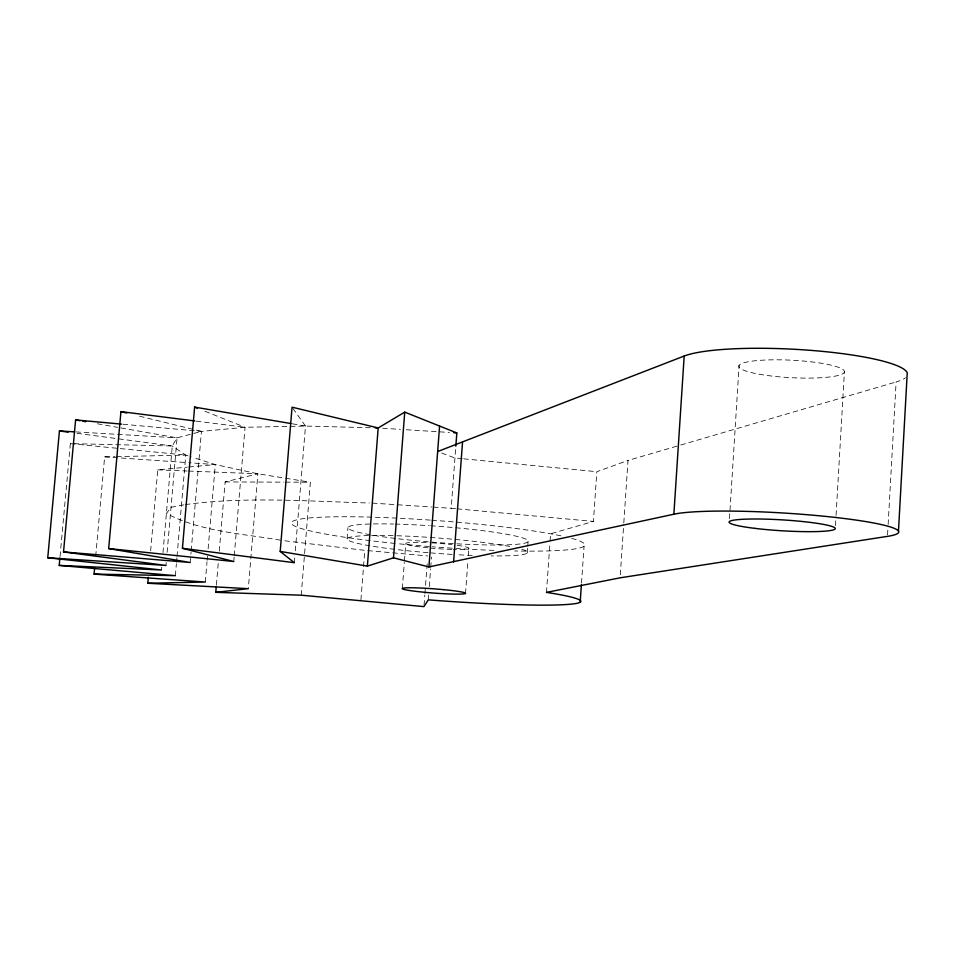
<?xml version="1.0" encoding="UTF-8"?>
<svg xmlns="http://www.w3.org/2000/svg" width="955" height="955" viewBox="0 0 955 955"><rect width="100%" height="100%" fill="white"/><g stroke="black" fill="none" stroke-linecap="round" stroke-linejoin="round"><path stroke-width="0.72" stroke-dasharray="4.78 3.58" d="M887.553 534.872L888.054 525.966M888.138 524.486L896.112 381.952A115.531 19.112 3 0 0 905.495 377.726M835.47 525.644L835.983 516.774M836.067 515.294L844.411 371.853A52.871 8.738 3 0 0 766.113 359.999A52.871 8.738 3 0 0 764.346 375.064A52.871 8.738 3 0 0 844.411 371.853M729.477 518.625L739.098 365.383M620.308 574.85L623.711 524.343M623.806 522.863L628.008 460.465L679.351 445.436M581.511 583.063L584.066 546.164M550.08 541.115L550.593 533.797L593.425 521.43L596.839 471.698L628.008 460.465M527.267 552.993L527.661 547.382M527.769 545.985L528.067 541.783M546.463 592.387L549.973 542.583M455.571 508.693L451.178 508.287L455.714 447.68M465.527 593.413L467.89 561.492M468.32 555.691L468.857 548.433M424.056 605.172L424.82 595.037M424.927 593.592L427.339 561.731M428.27 599.859L428.711 593.962M429.273 586.585L430.61 568.894M430.717 567.413L431.505 557.099M402.33 588.543L404.335 562.4M404.443 560.943L405.78 543.502A31.658 2.698 4.3 0 1 430.383 542.774M347.059 538.918L347.954 527.673M360.93 599.824L364.81 550.355L283.432 540.625M294.343 562.71L294.832 556.777M295.31 550.844L305.481 426.049L292.051 407.176M301.219 595.192L310.375 482.239L257.886 473.776L215.305 464.572L192.815 457.373M216.391 584.973L218.265 562.889M219.268 551.119L225.129 481.929L257.886 473.776L248.312 588.674M233.772 561.516L234.13 557.135M234.262 555.679L245.053 427.279L202.794 410.375M175.362 575.662L176.388 563.784M176.52 562.304L176.902 557.839M177.033 556.359L185.795 455.117L172.27 445.985L118.05 438.775M190.176 562.495L191.06 552.288M191.179 550.832L201.445 431.385L245.053 427.279L305.481 426.049L370.755 427.768M205.289 582.037L207.02 561.779M207.14 560.334L207.51 555.989M208.13 548.755L215.305 464.572L188.744 462.721M150.651 550.856L157.754 469.848L187.264 467.138M161.467 569.98L161.717 567.091M162.983 552.587L172.27 445.985L177.069 437.844L201.445 431.385L136.744 415.509M165.967 565.444L166.218 562.543M167.113 552.36L177.069 437.844L119.089 427.613M60.034 556.49L70.372 443.621L172.27 445.985M95.691 556.299L104.644 456.86L114.97 456.633M680.772 445.018L896.112 381.952M183.885 504.861L171.029 507.272L166.385 513.456C201.672 532.114 243.227 533.57 281.964 540.423M185.318 504.586C246.199 496.325 308.119 501.339 369.322 502.999M188.744 467.007L215.305 464.572M116.45 456.597L185.795 455.117L191.418 456.92M225.129 481.929L283.922 482.144M285.39 482.144L310.375 482.239M157.754 469.848L187.204 471.006M188.672 471.066L257.886 473.776M75.815 431.923L177.069 437.844M382.633 428.246L400.432 429.368M406.364 429.738L449.399 432.46M372.295 503.106L396.11 504.67M397.602 504.765L431.827 507.021M433.319 507.117L451.178 508.287M104.644 456.86L187.276 462.614M367.747 550.617L391.168 552.694M392.636 552.826L427.78 555.941M122.98 424.247L201.445 431.385M457.039 508.824L593.425 521.43M462.256 458.698L454.95 457.994L437.653 451.536M463.712 458.842L596.839 471.698M70.372 443.621L185.795 455.117M196.288 421.131L245.053 427.279M77.009 433.307L116.582 438.572M292.349 423.805L305.481 426.049M97.338 423.769L117.632 427.351M571.675 538.393A147.154 13.239 4.3 0 1 514.649 550.963M493.89 550.378A147.154 13.239 4.3 0 1 432.281 546.773M429.296 546.535A147.154 13.239 4.3 0 1 396.635 543.586M395.131 543.431A147.154 13.239 4.3 0 1 371.662 540.828M370.242 540.661A147.154 13.239 4.3 0 1 294.689 520.451A147.154 13.239 4.3 0 1 430.311 520.105M431.779 520.212A147.154 13.239 4.3 0 1 561.588 535.97M430.669 525.763A90.45 8.129 4.3 0 1 526.587 542.631A90.45 8.129 4.3 0 1 396.564 538.572M395.215 538.417A90.45 8.129 4.3 0 1 373.381 535.289M370.277 534.752A90.45 8.129 4.3 0 1 393.567 524.032M395.084 524.068A90.45 8.129 4.3 0 1 429.225 525.668M457.159 545.305A31.658 2.698 4.3 0 1 453.207 549.459M451.787 549.412A31.658 2.698 4.3 0 1 429.296 547.955M428.007 547.824A31.658 2.698 4.3 0 1 405.791 543.479M431.744 542.858A31.658 2.698 4.3 0 1 452.061 544.637M521.776 549.244A90.498 7.712 4.3 0 1 491.252 555.906M472.248 555.416A90.498 7.712 4.3 0 1 456.287 554.664M452.121 554.413A90.498 7.712 4.3 0 1 429.416 552.802M428.007 552.682A90.498 7.712 4.3 0 1 353.123 542.201A90.498 7.712 4.3 0 1 370.039 535.516M371.531 535.492A90.498 7.712 4.3 0 1 394.176 535.671M396.862 535.755A90.498 7.712 4.3 0 1 512.728 547.048"/><path stroke-width="1.43" d="M898.476 530.956L907.25 372.808A115.531 19.112 3 0 0 808.622 350.199A115.531 19.112 3 0 0 684.186 356.036L437.653 451.536M455.833 446.2L456.824 432.937L404.741 412.13L378.18 427.959L292.051 407.176L280.209 551.417L367.365 566.112L393.496 557.827L428.926 566.948L673.872 514.22L684.186 356.036M580.186 602.259L581.416 584.544M453.601 561.898L462.518 442.32M428.926 566.948L439.587 426.049M393.496 557.827L404.741 412.13M367.365 566.112L378.18 427.959L375.208 427.888M673.872 514.22A116.307 11.914 3.5 0 1 827.985 516.643A116.307 11.914 3.5 0 1 887.47 536.364L620.105 577.823L546.463 592.387A147.512 9.872 4.3 0 1 565.981 604.551A147.512 9.872 4.3 0 1 428.27 599.859L423.948 606.616L301.219 595.192L215.77 592.327L216.272 586.442M194.808 420.94L120.939 411.629L108.679 548.576L233.772 561.516L182.429 548.301L194.617 407.105L290.893 423.554M215.77 592.327L248.312 588.674L147.81 583.254L148.323 577.357M94.617 568.165L94.079 574.098L175.362 575.662L59.21 565.408L59.89 557.983M74.323 431.839L59.425 430.968L47.75 557.78L165.967 565.444L63.531 551.93L75.6 419.937L121.5 424.115M147.81 583.254L205.289 582.037L94.079 574.098M59.21 565.408L161.467 569.98L47.75 557.78M453.852 432.746L456.824 432.937M63.531 551.93L190.176 562.495L108.679 548.576M182.429 548.301L294.343 562.71L280.209 551.417M59.425 430.968L68.223 432.138M75.6 419.937L79.945 420.701M82.846 421.215L85.747 421.728M120.939 411.629L126.681 413.038M194.617 407.105L197.339 408.203M443.502 589.641L435.265 588.937A31.718 2.113 4.3 0 0 404.729 589.605A31.718 2.113 4.3 0 0 457.254 594.129A31.718 2.113 4.3 0 0 443.502 589.641M754.892 528.366A53.229 5.455 3.5 0 0 835.291 528.604A53.229 5.455 3.5 0 0 756.324 518.995A53.229 5.455 3.5 0 0 754.892 528.366"/></g></svg>
